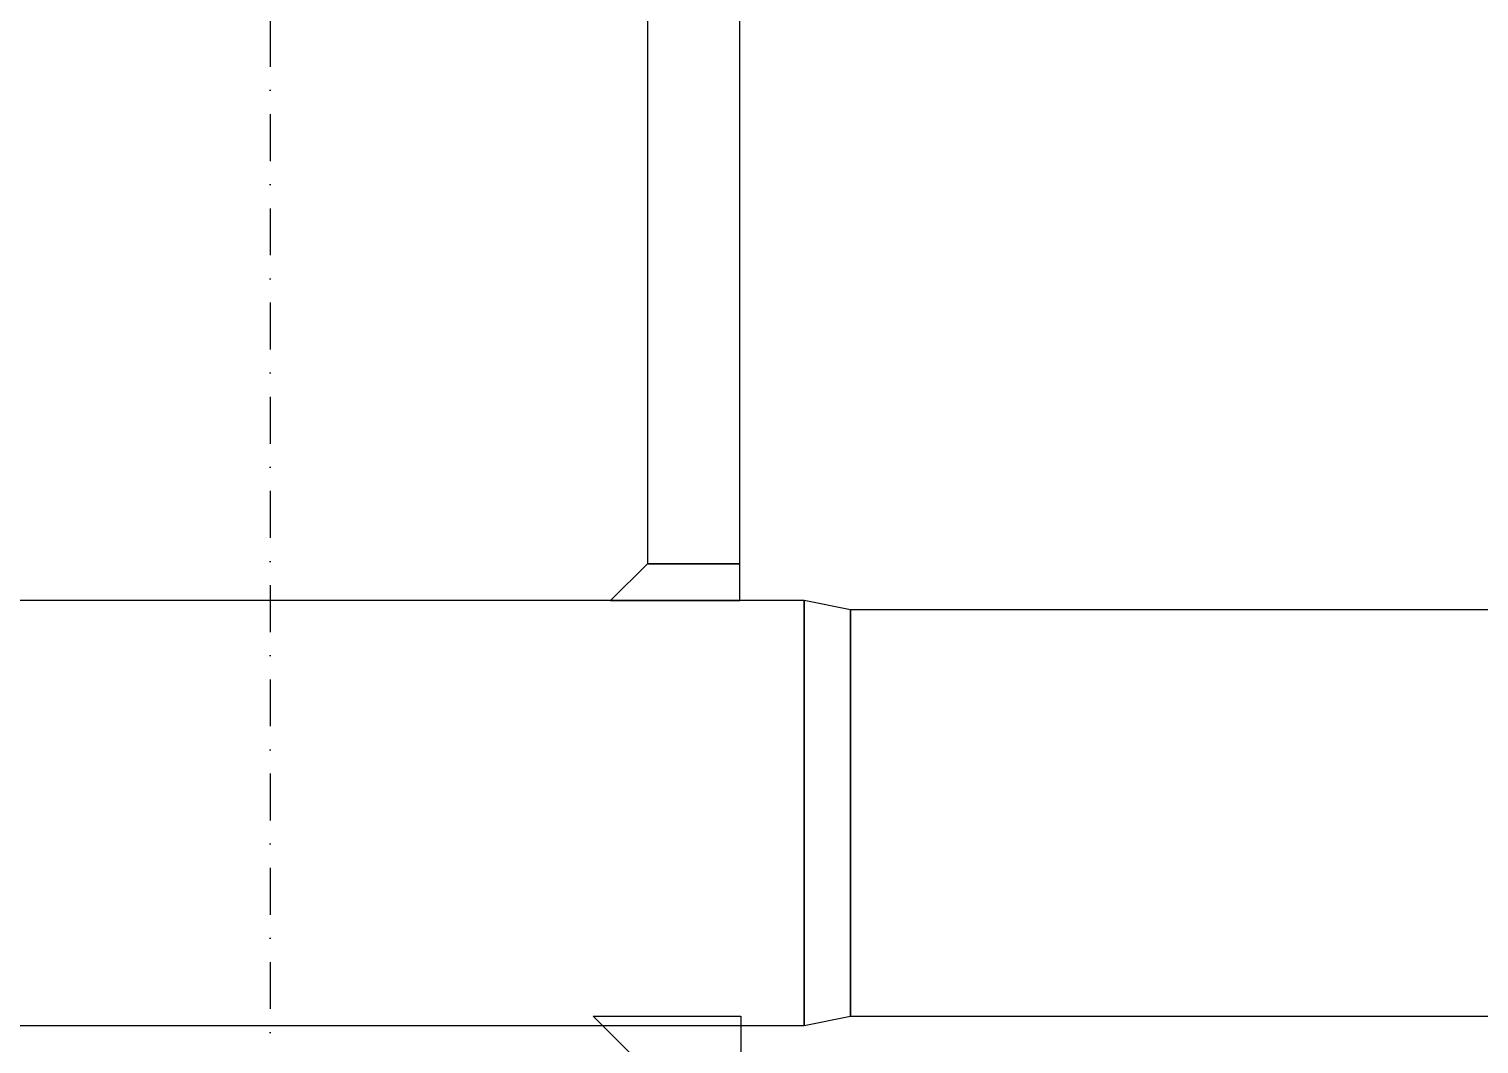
# Model space of a CAD drawing. Header units: inches. Extents: x -772 to 6765, y -813 to 4093.
# Drawn here: x 1634.7 to 2027.2, y 909.8 to 1184.5 of the extents above; entities that cross this region are included whole.
import ezdxf

# ---------------------------------------------------------------- set-up
doc = ezdxf.new("R2010")
doc.units = ezdxf.units.IN
doc.header["$MEASUREMENT"] = 0
doc.linetypes.add('DASHDOT', pattern=[25.4, 12.7, -6.35, 0, -6.35])
doc.layers.add('H_STR_Aks', color=250, linetype='DASHDOT')
doc.layers.add('MTY-UFLEME-KANALI', color=20, linetype='Continuous')

# ---------------------------------------------------------------- blocks, each defined once
blk = doc.blocks.new('mekanik')
at = {"layer": 'MTY-UFLEME-KANALI'}
for points in [[(21097.12, 7879.81), (21097.12, 8157.92), (21072.12, 8157.92), (21072.12, 7879.81)], [(21062.12, 7869.81), (21097.12, 7869.81), (21097.12, 7879.81), (21072.12, 7879.81)], [(21114.54, 7754.81), (21114.54, 7869.81), (20623.44, 7869.81), (20623.44, 7754.81)], [(21114.54, 7869.81), (21114.54, 7754.81), (21127.04, 7757.31), (21127.04, 7867.31)], [(21498.6, 7757.31), (21498.6, 7867.31), (21127.04, 7867.31), (21127.04, 7757.31)], [(21057.41, 7757.31), (21097.41, 7757.31), (21097.41, 7747.31), (21067.41, 7747.31)]]:
    blk.add_lwpolyline(points, close=True, dxfattribs=at)

msp = doc.modelspace()

# ---------------------------------------------------------------- linework, layer by layer
at = {"layer": 'H_STR_Aks'}
msp.add_line((1700, 4043), (1700, -712.77), dxfattribs=at)

# ---------------------------------------------------------------- block references
msp.add_blockref('mekanik', (-19270, -6840))

doc.saveas('drawing.dxf')
